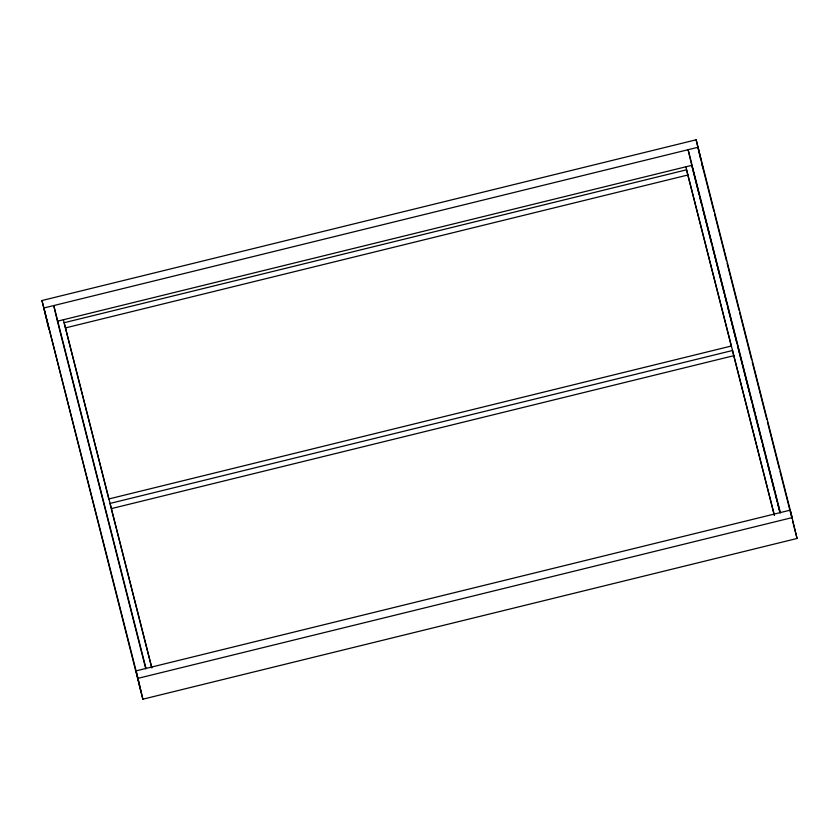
<?xml version="1.0" encoding="UTF-8"?>
<svg xmlns="http://www.w3.org/2000/svg" width="839" height="839" viewBox="0 0 839 839"><rect width="100%" height="100%" fill="white"/><g stroke="black" fill="none" stroke-linecap="round" stroke-linejoin="round"><path stroke-width="1.26" d="M142.861 699.202L41.95 300.53L696.139 139.798L792.152 517.611L137.974 678.342L142.861 699.202L797.05 538.47L790.254 510.143L136.075 670.875L140.962 691.735M145.787 668.861L57.43 321.211L691.787 165.346L688.116 149.699L780.343 512.577M65.358 327.944L687.823 175.015L686.606 169.793L64.131 322.732L108.85 499.09M108.923 498.943L731.388 346.004M111.042 507.595L110.056 503.421L732.531 350.492L733.747 355.705L111.283 508.644L151.502 666.9M701.981 164.392L713.895 211.271M714.534 213.809L726.469 260.751M727.109 263.289L739.044 310.231M739.683 312.769L751.618 359.721M752.268 362.259L766.773 419.353M767.423 421.891L779.347 468.833M779.997 471.371L791.932 518.313M792.572 520.851L797.05 538.47M691.787 165.346L780.144 512.996M699.139 194.669L692.039 166.395M699.789 197.207L701.719 204.821M702.369 207.359L711.713 244.149M712.363 246.687L714.293 254.301M714.943 256.839L724.298 293.64M724.938 296.177L726.878 303.791M727.518 306.329L736.873 343.12M737.512 345.658L739.453 353.271M740.092 355.809L749.447 392.6M750.087 395.138L752.027 402.751M752.667 405.289L754.607 412.903M755.247 415.441L762.022 442.09M762.672 444.628L764.602 452.242M765.252 454.78L767.182 462.383M767.832 464.921L774.596 491.57M775.246 494.108L777.176 501.722M777.826 504.26L779.756 511.874M685.841 166.814L774.355 515.073M687.823 175.015L731.325 346.15M733.747 355.705L774.292 515.23M63.376 319.743L151.89 668.012M145.986 668.431L53.759 305.564L57.43 321.211M41.95 300.53L137.974 678.342M702.925 168.125L698.038 147.265L43.848 307.997L48.746 328.857M696.139 139.798L700.743 159.431"/></g></svg>
